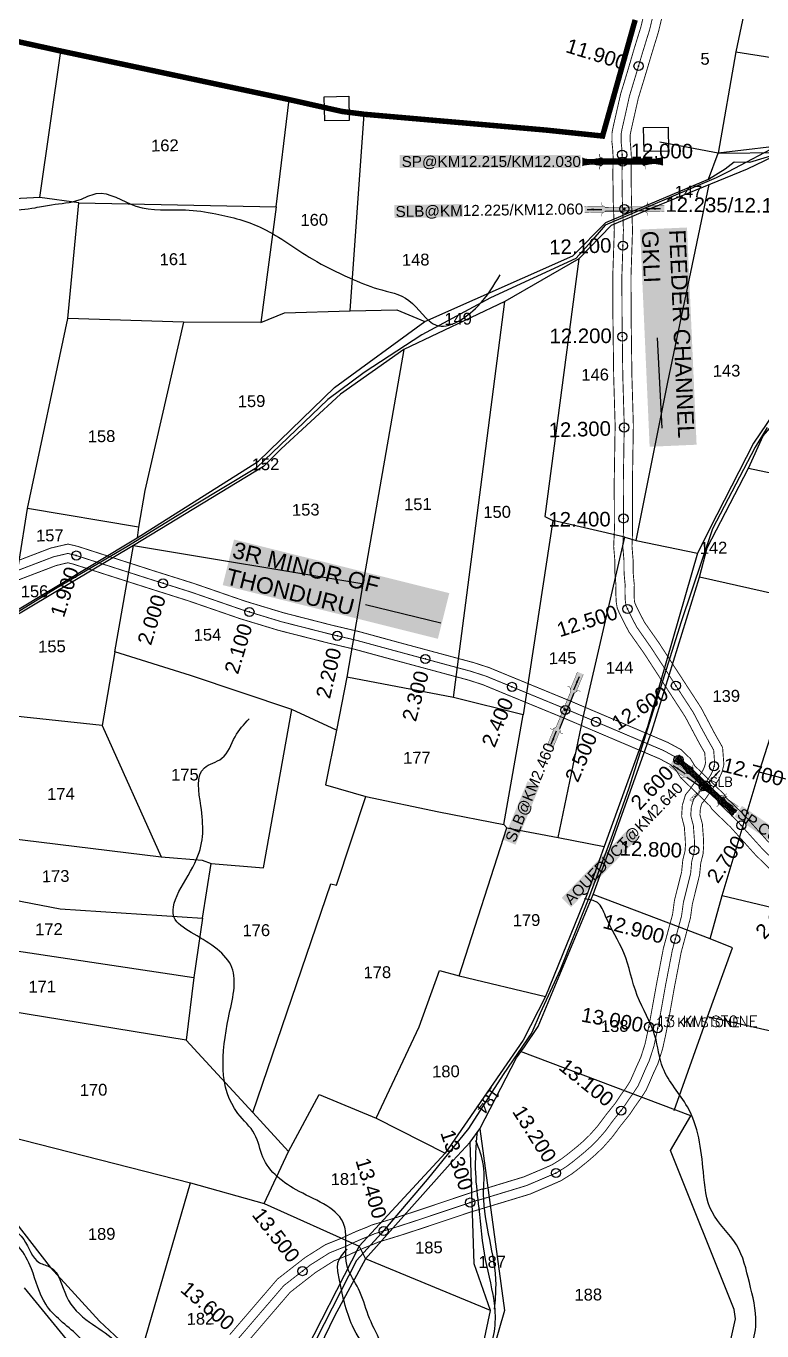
# Model space of a CAD drawing. Header units: inches. Extents: x 188249 to 207649, y 1614199 to 1620310.
# Drawn here: x 189311 to 190119, y 1617372 to 1618805 of the extents above; entities that cross this region are included whole.
import ezdxf
from ezdxf.enums import TextEntityAlignment as Align

# ---------------------------------------------------------------- set-up
doc = ezdxf.new("R2010")
doc.units = ezdxf.units.IN
doc.header["$LTSCALE"] = 15
doc.header["$MEASUREMENT"] = 0
doc.header["$PDMODE"] = 32
doc.header["$PDSIZE"] = 10
doc.linetypes.add('ACAD_ISO02W100', pattern=[15, 12, -3])
doc.linetypes.add('HIDDEN2', pattern=[0.1875, 0.125, -0.0625])
for name, color, linetype in [('BOUNDRY STONES', 240, 'Continuous'), ('CANAL1', 7, 'Continuous'), ('CHANAGE', 1, 'Continuous'), ('CS', 134, 'Continuous'), ('PAPER SIZE', 5, 'Continuous'), ('PLOTS', 7, 'Continuous'), ('PLOTS NO', 7, 'Continuous'), ('POINT', 2, 'Continuous'), ('ROADS', 1, 'Continuous'), ('STREAMS', 4, 'Continuous'), ('STRUCTURE', 5, 'Continuous'), ('text2', 7, 'Continuous'), ('VILLAGE BOUNDRY', 5, 'Continuous')]:
    doc.layers.add(name, color=color, linetype=linetype)
doc.styles.add('section', font='romant.shx', dxfattribs={"height": 2})
doc.styles.get("Standard").update_dxf_attribs({"font": 'arial.ttf'})
doc.dimstyles.get("Standard").update_dxf_attribs({"dimtxt": 0.18, "dimasz": 0.18, "dimexe": 0.18, "dimexo": 0.0625, "dimgap": 0.09, "dimtad": 0, "dimtih": 1, "dimtoh": 1, "dimdec": 4, "dimzin": 0, "dimdsep": 46, "dimtxsty": 'Standard', "dimcen": 0.09, "dimadec": 0, "dimazin": 0, "dimtfac": 1, "dimtdec": 4, "dimtofl": 0, "dimtmove": 0, "dimatfit": 3, "dimfxl": 1, "dimtolj": 1, "dimtzin": 0, "dimarcsym": 0})

# ---------------------------------------------------------------- blocks, each defined once
blk = doc.blocks.new('SLB')
at = {"layer": 'STRUCTURE'}
h = blk.add_hatch(dxfattribs=at)
h.set_pattern_fill('DOTS', color=6, scale=20, angle=320.3722, style=0)
h.set_pattern_definition([(320.372247934, (-159.4327, -72.9564), (1.2786241598, 0.5641323054), [0, -1.25])])
h.paths.add_polyline_path([(769699.5, 1706871.1), (769699.5, 1706861.1), (769729.1, 1706861.1), (769732.1, 1706863.1), (769792.1, 1706863.1), (769795.1, 1706861.1), (769824.7, 1706861.1), (769824.7, 1706871.1), (769795.1, 1706871.1), (769792.1, 1706869.1), (769732.1, 1706869.1), (769729.1, 1706871.1)])
at = {"layer": 'STRUCTURE', "color": 6, "linetype": 'ACAD_ISO02W100', "ltscale": 0.5, "const_width": 0.5}
for points in [[(769699.5, 1706871.1), (769729.1, 1706871.1)], [(769795.1, 1706871.1), (769824.7, 1706871.1)], [(769699.5, 1706861.1), (769729.1, 1706861.1)], [(769795.1, 1706861.1), (769824.7, 1706861.1)]]:
    blk.add_lwpolyline(points, dxfattribs=at)
at = {"layer": 'STRUCTURE', "color": 6, "const_width": 0.628}
for points in [[(769726.1, 1706877.1), (769726.1, 1706873.1), (769732.1, 1706869.1), (769792.1, 1706869.1), (769798.1, 1706873.1), (769798.1, 1706877.1)], [(769726.1, 1706855.1), (769726.1, 1706859.1), (769732.1, 1706863.1), (769792.1, 1706863.1), (769798.1, 1706859.1), (769798.1, 1706855.1)]]:
    blk.add_lwpolyline(points, dxfattribs=at)
at = {"layer": 'STRUCTURE', "color": 6}
blk.add_lwpolyline([(769732.1, 1706863.1), (769792.1, 1706863.1)], dxfattribs=at)
blk.add_lwpolyline([(769732.1, 1706863.1), (769792.1, 1706863.1)], dxfattribs=at)
at = {"layer": 'STRUCTURE', "color": 0}
blk.add_circle((769762.1, 1706866.1), 1.24, dxfattribs=at)
for points in [[(769703.8, 1706866), (769726.7, 1706866)], [(769818.6, 1706865.8), (769795.7, 1706865.8)]]:
    blk.add_leader(points, dimstyle='Standard', override={"dimasz": 10, "dimgap": 0.09, "dimtad": 0}, dxfattribs=at)
blk = doc.blocks.new('AQUEDUCT')
at = {"layer": 'STRUCTURE'}
h = blk.add_hatch(dxfattribs=at)
h.set_pattern_fill('DASH', color=256, scale=8, angle=-90, style=0)
h.set_pattern_definition([(270, (-1706662.7411, 769762.6106), (1, -1), [1, -1])])
edge = h.paths.add_edge_path()
edge.add_spline(control_points=[(6.5, -63.1), (6.2, -62.6), (5.2, -61.2), (4.6, -58.3), (4.1, -54.4), (3.3, -48.8), (4.1, -41.4), (5.4, -35.8), (6, -33)], knot_values=[0, 0, 0, 0, 1.613557, 5.24513, 8.624976, 13.470124, 22.190216, 30.746377, 30.746377, 30.746377, 30.746377], degree=3, periodic=0)
edge.add_line((6, -33), (4, -30))
edge.add_line((4, -30), (4, 30))
edge.add_line((4, 30), (6, 33))
edge.add_spline(control_points=[(6, 33), (5.3, 35.8), (3.9, 41.3), (2.8, 48.7), (3.5, 54.4), (3.9, 58.3), (4.4, 61.2), (5.4, 62.6), (5.7, 63.1)], knot_values=[0, 0, 0, 0, 8.556161, 17.276253, 22.121402, 25.501247, 29.13282, 30.746377, 30.746377, 30.746377, 30.746377], degree=3, periodic=0)
edge.add_line((5.7, 63.1), (-6.5, 63.1))
edge.add_spline(control_points=[(-6.5, 63.1), (-6.2, 62.6), (-5.2, 61.2), (-4.6, 58.3), (-4.1, 54.4), (-3.3, 48.8), (-4.1, 41.4), (-5.4, 35.8), (-6, 33)], knot_values=[0, 0, 0, 0, 1.613557, 5.24513, 8.624976, 13.470124, 22.190216, 30.746377, 30.746377, 30.746377, 30.746377], degree=3, periodic=0)
edge.add_line((-6, 33), (-4, 30))
edge.add_line((-4, 30), (-4, -30))
edge.add_line((-4, -30), (-6, -33))
edge.add_spline(control_points=[(-6, -33), (-5.3, -35.8), (-3.9, -41.3), (-2.8, -48.7), (-3.5, -54.4), (-3.9, -58.3), (-4.4, -61.2), (-5.4, -62.6), (-5.7, -63.1)], knot_values=[0, 0, 0, 0, 8.556161, 17.276253, 22.121402, 25.501247, 29.13282, 30.746377, 30.746377, 30.746377, 30.746377], degree=3, periodic=0)
edge.add_line((-5.7, -63.1), (6.5, -63.1))
blk.add_circle((0, 0), 0.938)
at = {"layer": 'STRUCTURE', "const_width": 0.628}
for points in [[(-12, 36), (-8, 36), (-4, 30), (-4, -30), (-8, -36), (-12, -36)], [(12, 36), (8, 36), (4, 30), (4, -30), (8, -36), (12, -36)]]:
    blk.add_lwpolyline(points, dxfattribs=at)
at = {"layer": 'STRUCTURE', "color": 3}
for points in [[(-4, 30), (-4, -30)], [(-4, 30), (-4, -30)], [(4, 30), (4, -30)]]:
    blk.add_lwpolyline(points, dxfattribs=at)
at = {"layer": 'STRUCTURE'}
for points in [[(-6.5, 63.1), (-5.7, 61.7), (-4.7, 58.2), (-4.2, 54.9), (-3.6, 50.1), (-4.3, 41.4), (-6, 33)], [(5.7, 63.1), (4.8, 61.7), (3.9, 58.2), (3.5, 54.8), (3.1, 50), (4, 41.3), (6, 33)], [(-5.7, -63.1), (-4.8, -61.7), (-3.9, -58.2), (-3.5, -54.8), (-3.1, -50), (-4, -41.3), (-6, -33)], [(6.5, -63.1), (5.7, -61.7), (4.7, -58.2), (4.2, -54.9), (3.6, -50.1), (4.3, -41.4), (6, -33)]]:
    blk.add_spline(points, degree=3, dxfattribs=at)
at = {"layer": 'STRUCTURE', "color": 0}
blk.add_text('STREAM', height=5, dxfattribs=at).set_placement((-19.7, -0.1), align=Align.MIDDLE_CENTER)
for points in [[(32.5, 0.1), (5.8, 0)], [(0.4, -62), (0.1, -38.2)]]:
    blk.add_leader(points, dimstyle='Standard', override={"dimasz": 10, "dimgap": 0.09, "dimtad": 0}, dxfattribs=at)
blk = doc.blocks.new('PIPE C')
at = {"layer": 'STRUCTURE'}
h = blk.add_hatch(dxfattribs=at)
h.set_pattern_fill('DASH', color=256, scale=5.6, angle=-90, style=0)
h.set_pattern_definition([(270, (-1194663.9188, 538833.8274), (0.7, -0.7), [0.7, -0.7])])
edge = h.paths.add_edge_path()
edge.add_spline(control_points=[(4.6, -44.2), (4.4, -43.9), (3.7, -42.8), (3.2, -40.8), (2.9, -38.1), (2.3, -34.2), (2.9, -29), (3.8, -25), (4.2, -23.1)], knot_values=[0, 0, 0, 0, 1.613557, 5.24513, 8.624976, 13.470124, 22.190216, 30.746377, 30.746377, 30.746377, 30.746377], degree=3, periodic=0)
edge.add_line((4.2, -23.1), (2.8, -21))
edge.add_line((2.8, -21), (2.8, 21))
edge.add_line((2.8, 21), (4.2, 23.1))
edge.add_spline(control_points=[(4.2, 23.1), (3.7, 25), (2.7, 28.9), (2, 34.1), (2.4, 38), (2.7, 40.8), (3.1, 42.8), (3.8, 43.8), (4, 44.2)], knot_values=[0, 0, 0, 0, 8.556161, 17.276253, 22.121402, 25.501247, 29.13282, 30.746377, 30.746377, 30.746377, 30.746377], degree=3, periodic=0)
edge.add_line((4, 44.2), (-4.6, 44.2))
edge.add_spline(control_points=[(-4.6, 44.2), (-4.4, 43.9), (-3.7, 42.8), (-3.2, 40.8), (-2.9, 38.1), (-2.3, 34.2), (-2.9, 29), (-3.8, 25), (-4.2, 23.1)], knot_values=[0, 0, 0, 0, 1.613557, 5.24513, 8.624976, 13.470124, 22.190216, 30.746377, 30.746377, 30.746377, 30.746377], degree=3, periodic=0)
edge.add_line((-4.2, 23.1), (-2.8, 21))
edge.add_line((-2.8, 21), (-2.8, -21))
edge.add_line((-2.8, -21), (-4.2, -23.1))
edge.add_spline(control_points=[(-4.2, -23.1), (-3.7, -25), (-2.7, -28.9), (-2, -34.1), (-2.4, -38), (-2.7, -40.8), (-3.1, -42.8), (-3.8, -43.8), (-4, -44.2)], knot_values=[0, 0, 0, 0, 8.556161, 17.276253, 22.121402, 25.501247, 29.13282, 30.746377, 30.746377, 30.746377, 30.746377], degree=3, periodic=0)
edge.add_line((-4, -44.2), (4.6, -44.2))
blk.add_circle((0, 0), 0.657)
at = {"layer": 'STRUCTURE', "const_width": 0.44}
for points in [[(-8.4, 25.2), (-5.6, 25.2), (-2.8, 21), (-2.8, -21), (-5.6, -25.2), (-8.4, -25.2)], [(8.4, 25.2), (5.6, 25.2), (2.8, 21), (2.8, -21), (5.6, -25.2), (8.4, -25.2)]]:
    blk.add_lwpolyline(points, dxfattribs=at)
at = {"layer": 'STRUCTURE', "color": 3}
for points in [[(-2.8, 21), (-2.8, -21)], [(-2.8, 21), (-2.8, -21)], [(2.8, 21), (2.8, -21)]]:
    blk.add_lwpolyline(points, dxfattribs=at)
at = {"layer": 'STRUCTURE'}
for points in [[(-4.6, 44.2), (-4, 43.2), (-3.3, 40.8), (-2.9, 38.4), (-2.5, 35.1), (-3, 29), (-4.2, 23.1)], [(4, 44.2), (3.4, 43.2), (2.8, 40.7), (2.5, 38.4), (2.2, 35), (2.8, 28.9), (4.2, 23.1)], [(-4, -44.2), (-3.4, -43.2), (-2.8, -40.7), (-2.5, -38.4), (-2.2, -35), (-2.8, -28.9), (-4.2, -23.1)], [(4.6, -44.2), (4, -43.2), (3.3, -40.8), (2.9, -38.4), (2.5, -35.1), (3, -29), (4.2, -23.1)]]:
    blk.add_spline(points, degree=3, dxfattribs=at)
at = {"layer": 'STRUCTURE', "color": 0}
for points in [[(-0.2, 44.3), (-0.2, 28.7)], [(0, -23.2), (0, -38.9)]]:
    blk.add_leader(points, dimstyle='Standard', override={"dimscale": 0.062085, "dimtxt": 50, "dimasz": 100, "dimgap": 0.09, "dimtad": 0, "dimzin": 2}, dxfattribs=at)

msp = doc.modelspace()

# ---------------------------------------------------------------- linework, layer by layer
at = {"layer": 'BOUNDRY STONES'}
for points in [[(189638.5, 1618727.2), (189665.5, 1618727.7), (189665.9, 1618701.1), (189638.9, 1618700.7)], [(189989.1, 1618693.5), (190016.1, 1618694), (190016.5, 1618667.5), (189989.5, 1618667)]]:
    msp.add_lwpolyline(points, close=True, dxfattribs=at)
at = {"layer": 'CANAL1', "color": 200, "const_width": 1}
for points in [[(190002.8, 1618873.7), (189986.1, 1618803.9), (189978.6, 1618779.6), (189971.2, 1618754.4), (189963.9, 1618730.5), (189959.3, 1618710.3), (189955.7, 1618694.4), (189954.4, 1618687.6), (189954.3, 1618677.5), (189955.1, 1618670), (189955.6, 1618661), (189955.3, 1618640.8), (189955.5, 1618630.6), (189955.7, 1618612.8), (189956.9, 1618580.8), (189955.2, 1618529.9), (189955.4, 1618483.5), (189956.2, 1618421), (189957.8, 1618366.4), (189956.8, 1618304), (189957, 1618251.3), (189956.2, 1618233.5), (189957.5, 1618217.9), (189957.6, 1618203.8), (189958.5, 1618193.3), (189958.8, 1618190.6), (189958.6, 1618187.7), (189958.7, 1618179.2), (189959, 1618172.5), (189960.1, 1618165.8), (189963, 1618159.1), (189966.8, 1618151.5), (189973, 1618139.6), (189989.3, 1618116.5), (190034.9, 1618046.2), (190043.8, 1618029.4), (190050.1, 1618017.6), (190056.2, 1618006.9), (190057, 1617995.7), (190056.1, 1617992), (190054.3, 1617987.8), (190049.6, 1617980.6), (190039.3, 1617966), (190035.1, 1617961), (190031.6, 1617949.4), (190030.8, 1617937.1), (190033.8, 1617925.4), (190034.8, 1617911.4), (190035, 1617905.3), (190034.5, 1617898.7), (190032.1, 1617889.2), (190030.8, 1617876.1), (190022.9, 1617844.7), (190020.9, 1617829.6), (190010.8, 1617792.3), (190003.3, 1617753.2), (189996.3, 1617714.5), (189993.3, 1617699.5), (189990.6, 1617687), (189986, 1617672.6), (189981.3, 1617662.3), (189977.4, 1617653.3), (189974.1, 1617646), (189970, 1617639.5), (189964, 1617631.2), (189957.8, 1617621.9), (189948, 1617609.7), (189939, 1617597.6), (189930.1, 1617587.5), (189923.2, 1617580.8), (189916, 1617574.5), (189904.8, 1617565.5), (189898.8, 1617561), (189889, 1617554.8), (189879.8, 1617550.7), (189857.3, 1617541.2), (189812.2, 1617527.5), (189811.9, 1617528.1), (189737.4, 1617503.1), (189714.6, 1617495.7), (189705.6, 1617492.9), (189690.5, 1617488.4), (189684.9, 1617485.9), (189673.5, 1617481.4), (189665.8, 1617477.9), (189657.6, 1617474), (189639.8, 1617466.9), (189617.5, 1617452.8), (189587.1, 1617429.1), (189534.6, 1617368)], [(190022.2, 1618868.7), (190005.4, 1618798.6), (189997.8, 1618773.8), (189990.3, 1618748.7), (189983.2, 1618725.4), (189978.8, 1618705.9), (189975.3, 1618690.3), (189974.4, 1618685.6), (189974.3, 1618678.5), (189975, 1618671.5), (189975.6, 1618661.4), (189975.3, 1618640.8), (189975.5, 1618631), (189975.7, 1618613.3), (189976.9, 1618580.8), (189975.2, 1618529.6), (189975.4, 1618483.6), (189976.2, 1618421.4), (189977.8, 1618366.5), (189976.8, 1618303.9), (189977, 1618250.9), (189976.3, 1618233.8), (189977.5, 1618218.8), (189977.6, 1618204.7), (189978.4, 1618195.3), (189978.9, 1618191), (189978.6, 1618187), (189978.7, 1618179.7), (189978.9, 1618174.5), (189979.4, 1618171.5), (189981.2, 1618167.5), (189984.6, 1618160.6), (189990.1, 1618150.1), (190005.8, 1618127.7), (190052.2, 1618056.3), (190061.5, 1618038.7), (190067.6, 1618027.2), (190075.8, 1618012.8), (190077.2, 1617994), (190075.1, 1617985.6), (190071.9, 1617978.3), (190066.2, 1617969.5), (190055.2, 1617953.8), (190053, 1617951.2), (190051.4, 1617945.8), (190050.9, 1617938.9), (190053.6, 1617928.7), (190054.8, 1617912.4), (190055, 1617904.8), (190054.3, 1617895.5), (190051.8, 1617885.7), (190050.5, 1617872.7), (190042.6, 1617840.9), (190040.5, 1617825.7), (190030.3, 1617787.8), (190022.9, 1617749.5), (190016, 1617710.7), (190012.9, 1617695.4), (190009.9, 1617681.8), (190004.7, 1617665.4), (189999.5, 1617654.2), (189995.7, 1617645.3), (189991.8, 1617636.5), (189986.5, 1617628.2), (189980.5, 1617619.8), (189973.9, 1617610), (189963.9, 1617597.5), (189954.6, 1617585), (189944.6, 1617573.7), (189936.7, 1617566.1), (189928.8, 1617559.2), (189917.2, 1617549.8), (189910.2, 1617544.5), (189898.4, 1617537.1), (189887.7, 1617532.4), (189864.1, 1617522.3), (189802, 1617503.5), (189801.9, 1617503.6), (189743.6, 1617484.1), (189720.6, 1617476.6), (189711.4, 1617473.8), (189697.5, 1617469.6), (189692.8, 1617467.5), (189681.3, 1617462.9), (189674.2, 1617459.8), (189665.6, 1617455.7), (189648.9, 1617449), (189629, 1617436.4), (189601, 1617414.6), (189550.1, 1617355.3)], [(189217.3, 1618185.5), (189338.1, 1618231.7), (189357, 1618236.1), (189367.6, 1618233.6), (189451.5, 1618206.6), (189495.1, 1618192.9), (189552.1, 1618173.2), (189593.8, 1618160.6), (189647.3, 1618146.9), (189676.2, 1618140.1), (189719.4, 1618128.3), (189802.2, 1618106), (189819.3, 1618100.5), (189834.8, 1618094.1), (189907.8, 1618064.1), (190015.4, 1618018.4), (190030, 1618010.5), (190040.5, 1618000.4), (190045.4, 1617992.4), (190077.6, 1617961.2), (190079.8, 1617957.6), (190089, 1617948.7), (190098.8, 1617939.3), (190126.5, 1617908.5)], [(189224.5, 1618166.9), (189344, 1618212.5), (189356.9, 1618215.6), (189362.1, 1618214.3), (189445.5, 1618187.6), (189488.8, 1618173.9), (189545.9, 1618154.2), (189588.4, 1618141.3), (189642.6, 1618127.5), (189671.3, 1618120.7), (189714.2, 1618109), (189796.6, 1618086.8), (189812.5, 1618081.7), (189827.2, 1618075.6), (189900, 1618045.7), (190006.7, 1618000.3), (190018.1, 1617994.2), (190024.8, 1617987.7), (190029.6, 1617979.8), (190061.9, 1617948.6), (190064.1, 1617945), (190075.1, 1617934.3), (190084.5, 1617925.3), (190112.1, 1617894.6), (190155.3, 1617852.4)]]:
    msp.add_lwpolyline(points, dxfattribs=at)
at = {"layer": 'CANAL1', "color": 1, "linetype": 'HIDDEN2', "ltscale": 4, "const_width": 1}
for points in [[(190012.5, 1618871.2), (189995.8, 1618801.3), (189988.2, 1618776.7), (189980.7, 1618751.6), (189973.5, 1618727.9), (189969.1, 1618708.1), (189965.5, 1618692.3), (189964.4, 1618686.6), (189964.3, 1618678), (189965.1, 1618670.8), (189965.6, 1618661.2), (189965.3, 1618640.8), (189965.5, 1618630.8), (189965.7, 1618613), (189966.1, 1618603.8), (189966.9, 1618580.8), (189965.2, 1618529.7), (189965.4, 1618483.5), (189966.2, 1618421.2), (189967.8, 1618366.5), (189966.8, 1618303.9), (189967, 1618251.1), (189966.2, 1618233.6), (189967.5, 1618218.3), (189967.6, 1618204.3), (189968.5, 1618194.3), (189968.9, 1618190.8), (189968.6, 1618187.4), (189968.7, 1618179.4), (189969, 1618173.5), (189969.7, 1618168.7), (189972.1, 1618163.3), (189975.7, 1618156), (189981.6, 1618144.8), (189997.5, 1618122.1), (190043.6, 1618051.2), (190052.6, 1618034), (190058.9, 1618022.4), (190066, 1618009.9), (190067.1, 1617994.9), (190065.6, 1617988.8), (190063.1, 1617983.1), (190057.9, 1617975), (190047.3, 1617959.9), (190044.1, 1617956.1), (190041.5, 1617947.6), (190040.8, 1617938), (190043.7, 1617927), (190044.8, 1617911.9), (190045, 1617905), (190044.4, 1617897.1), (190041.9, 1617887.5), (190040.7, 1617874.4), (190032.8, 1617842.8), (190030.7, 1617827.6), (190020.6, 1617790.1), (190013.1, 1617751.4), (190006.2, 1617712.6), (190004.6, 1617704.5), (190003.1, 1617697.4), (190000.3, 1617684.4), (189995.3, 1617669), (189990.4, 1617658.2), (189986.6, 1617649.3), (189983, 1617641.2), (189978.2, 1617633.9), (189972.3, 1617625.5), (189965.8, 1617615.9), (189955.9, 1617603.6), (189946.8, 1617591.3), (189937.4, 1617580.6), (189930, 1617573.5), (189922.4, 1617566.9), (189911, 1617557.6), (189904.5, 1617552.7), (189893.7, 1617545.9), (189883.7, 1617541.6), (189860.7, 1617531.8), (189807.1, 1617515.5), (189806.9, 1617515.8), (189740.5, 1617493.6), (189717.6, 1617486.2), (189708.5, 1617483.4), (189694, 1617479), (189688.8, 1617476.7), (189677.4, 1617472.1), (189670, 1617468.8), (189661.6, 1617464.8), (189644.3, 1617457.9), (189623.2, 1617444.6), (189594, 1617421.9), (189542.3, 1617361.7)], [(189220.9, 1618176.2), (189341.1, 1618222.1), (189357, 1618225.8), (189364.8, 1618223.9), (189448.5, 1618197.1), (189492, 1618183.4), (189549, 1618163.7), (189591.1, 1618150.9), (189644.9, 1618137.2), (189673.8, 1618130.4), (189716.8, 1618118.7), (189799.4, 1618096.4), (189815.9, 1618091.1), (189831, 1618084.9), (189903.9, 1618054.9), (190011, 1618009.4), (190024, 1618002.3), (190032.7, 1617994), (190037.5, 1617986.1), (190069.7, 1617954.9), (190072, 1617951.3), (190082.1, 1617941.5), (190091.6, 1617932.3), (190119.3, 1617901.6), (190162.4, 1617859.4)]]:
    msp.add_lwpolyline(points, dxfattribs=at)
at = {"layer": 'CS', "color": 3}
for p in [(189366.2, 1618223.5), (189461.4, 1618193), (189556.3, 1618161.5), (189652.8, 1618135.3), (189749.5, 1618109.9), (189844.5, 1618079.3), (189936.8, 1618040.9), (190027.4, 1617999.1), (190096.3, 1617927.2)]:
    msp.add_point(p, dxfattribs=at)
at = {"layer": 'PLOTS'}
for points in [[(190115.1, 1618895.1), (190090.2, 1618776.6), (190071, 1618665.3), (190006.8, 1618677.4)], [(190071, 1618665.3), (190140.7, 1618666.1), (190321.8, 1618638.1), (190336.9, 1618637.4), (190422.9, 1618630.9), (190456.8, 1618628.9), (190503.3, 1618627.6), (190547.1, 1618628.8), (190662.6, 1618668.9), (190674.6, 1618667.5), (190682.7, 1618668.1), (190691.5, 1618698.4), (190694.4, 1618720.3), (190723.8, 1618779.9), (190745.6, 1618824.2)], [(189326.2, 1618616.5), (189349.3, 1618777.4)], [(190090.2, 1618776.6), (190373.8, 1618731.8), (190379.1, 1618741.7), (190573.3, 1618697.2), (190628.9, 1618684), (190657.3, 1618686.1), (190672.9, 1618685.2), (190677.4, 1618704.3), (190686, 1618724.3)], [(189368.8, 1618610.7), (189585.5, 1618606.4), (189599.9, 1618724.1)], [(189667, 1618492.2), (189682.3, 1618708)], [(190674.6, 1618667.5), (190672.9, 1618685.2), (190654.4, 1618677.3), (190556.3, 1618638.4), (190542.9, 1618633.7), (190400.4, 1618638.3), (190317.9, 1618648), (190157.6, 1618675.7), (190071, 1618665.3)], [(190140.7, 1618666.1), (190102.6, 1618647.8), (189998, 1618605), (189953.4, 1618585.9), (189918, 1618549.1), (189836.8, 1618502.3), (189725.8, 1618449.7), (189656.4, 1618400.7), (189591.2, 1618340.5), (189571.7, 1618321.2), (189429, 1618234.5), (189292.9, 1618153.3), (189122.8, 1618065.2), (189111.3, 1618061.1), (189041.5, 1618011.2)], [(189043.1, 1618021.2), (189050.9, 1618021.5), (189112.3, 1618069.7), (189294.4, 1618159.5), (189433, 1618243), (189566.4, 1618327.2), (189649.8, 1618407.9), (189748.7, 1618480.4), (189911.3, 1618552.4), (189947.7, 1618589), (190060.4, 1618636.9), (190071, 1618665.3)], [(190060.4, 1618636.9), (190078.6, 1618648.2), (190088.6, 1618655.7), (190105.8, 1618655.3), (190140.7, 1618666.1)], [(190321.8, 1618638.1), (190295.5, 1618545.7), (190283.1, 1618511.7), (190244.2, 1618485.7), (190200.3, 1618456.8), (190173.1, 1618432.6), (190145.1, 1618399.2), (190109.7, 1618346.8), (190069.3, 1618268.1), (190048.1, 1618226), (189993.2, 1618035.5), (189945.7, 1617903.9), (189927.4, 1617852.7), (189881.5, 1617739.3), (189856.8, 1617691.5), (189806.4, 1617618.3), (189771.2, 1617567.2), (189676.6, 1617465.3), (189610.6, 1617335.5)], [(190548, 1618220), (190513.8, 1618184.5), (190486.2, 1618091.3), (190440.9, 1617935.3), (190432.2, 1617907.4), (190422.9, 1617909.2), (190261.9, 1617947.7), (190115.8, 1617985.5), (190175.5, 1618171.5), (190050.4, 1618199.9), (190059, 1618231.8), (190104.2, 1618319.3), (190120.5, 1618354.9), (190198.6, 1618445.2), (190264.2, 1618483.1), (190278.1, 1618500.4), (190284.3, 1618502.3), (190307.5, 1618543), (190336.9, 1618637.4)], [(189981, 1618240.1), (190015.8, 1618413.8), (190061.1, 1618630.7)], [(189289.3, 1617913.7), (189288.5, 1618048.3), (189292.9, 1618153.3), (189294.4, 1618159.5), (189312.7, 1618275.1), (189356.9, 1618483.9), (189368.8, 1618610.7), (189326.2, 1618616.5), (189191.3, 1618609.7), (189080.2, 1618620.2)], [(189585.5, 1618606.4), (189568.9, 1618479.5), (189484, 1618479.9), (189356.9, 1618483.9)], [(189918, 1618549.1), (189880.5, 1618266.4), (189889.5, 1618261.8), (189856.7, 1618048.5)], [(189568.9, 1618479.5), (189594.8, 1618489.9), (189667, 1618492.2), (189718, 1618493.4), (189748.7, 1618480.4)], [(189780.5, 1618067.6), (189800.7, 1618224.9), (189836.8, 1618502.3)], [(189484, 1618479.9), (189441.5, 1618294.8), (189434.5, 1618254.8), (189433, 1618243)], [(189725.8, 1618449.7), (189679.8, 1618185.9)], [(190104.2, 1618319.3), (190314, 1618275.3)], [(189434.5, 1618254.8), (189312.7, 1618275.1)], [(189895.4, 1617913.9), (189922.8, 1618045.8), (189968.4, 1618243.7), (189889.5, 1618261.8)], [(189041.1, 1617974.6), (189177.6, 1617940.5), (189257.8, 1617921), (189289.3, 1617913.7), (189459.5, 1617892.8), (189504.4, 1617889.2), (189514.1, 1617885.3), (189571.8, 1617880.6), (189602.8, 1618054.3), (189491.4, 1618091.8), (189408.6, 1618117.7), (189429, 1618234.5), (189679.7, 1618192.8), (189679.8, 1618185.9), (189663.1, 1618090.1), (189651.7, 1618031.6), (189602.8, 1618054.3)], [(189968.4, 1618243.7), (189981, 1618240.1), (190048.1, 1618226)], [(189555.8, 1617204.6), (189660.4, 1617193.2), (189722, 1617264.9), (189799.4, 1617293), (189821.1, 1617394.5), (189803, 1617445.9), (189798.8, 1617579.5), (189809.3, 1617594.2), (189849.6, 1617671.9), (189858.4, 1617684.2), (189873.3, 1617706.4), (189933.5, 1617851.4), (189950.9, 1617898.4), (189998.2, 1618030.7), (190050.4, 1618199.9)], [(189408.6, 1618117.7), (189394.5, 1618037), (189459.5, 1617892.8)], [(189651.7, 1618031.6), (189639.7, 1617971.8), (189684.1, 1617958.9), (189764.2, 1617942.1), (189835.6, 1617928.3), (189856.7, 1618048.5), (189780.5, 1618067.6), (189663.1, 1618090.1)], [(189394.5, 1618037), (189288.5, 1618048.3)], [(190062.2, 1617802.5), (190075.5, 1617850.2), (190115.8, 1617985.5)], [(189560, 1617612), (189645.6, 1617863.2), (189652, 1617861.6), (189684.1, 1617958.9)], [(189786.6, 1617762.2), (189838.8, 1617924.7), (189835.6, 1617928.3)], [(189838.8, 1617924.7), (189895.4, 1617913.9), (189945.7, 1617903.9)], [(189165.7, 1617873.9), (189306.9, 1617843.6), (189348.5, 1617835.7), (189504.7, 1617825.3), (189514.1, 1617885.3)], [(190022.8, 1617614.1), (190059.3, 1617716.9), (190086.5, 1617792.6), (190062.2, 1617802.5), (189933.5, 1617851.4)], [(190075.5, 1617850.2), (190362.3, 1617781.8)], [(189504.7, 1617825.3), (189495.2, 1617760.2), (189486.7, 1617691.5), (189292.1, 1617723.2), (189155.4, 1617745.5)], [(189161.5, 1617810.4), (189495.2, 1617760.2)], [(189695.4, 1617605.6), (189742.5, 1617706), (189765, 1617767.7), (189786.6, 1617762.2), (189881.5, 1617739.3)], [(189007.2, 1617725.3), (189061.4, 1617679.7), (189152.6, 1617596.9), (189154.9, 1617590.8), (189248.9, 1617551.7), (189288.6, 1617505.3), (189337.5, 1617442.2), (189391.6, 1617382.8), (189435.7, 1617342), (189498.5, 1617314.2), (189526.1, 1617280.5), (189554.6, 1617212.4)], [(190311.5, 1617659.8), (190059.3, 1617716.9)], [(189486.7, 1617691.5), (189560, 1617612), (189599, 1617569.2), (189632.8, 1617631.8), (189695.4, 1617605.6), (189771.2, 1617567.2)], [(189799.4, 1617293), (189822.4, 1617296), (189899.1, 1617257.3), (189959.8, 1617229.8), (190019.4, 1617224.9), (190053.8, 1617222.1), (190090.1, 1617385.4), (190088.5, 1617395.5), (190018.7, 1617570.4), (190041.1, 1617608.4), (189853.9, 1617678.8)], [(189224.6, 1617602.7), (189491.6, 1617534.8), (189572.5, 1617512.1), (189676.6, 1617465.3), (189683.7, 1617451.4), (189779.6, 1617558.8), (189798.8, 1617579.5)], [(189809.3, 1617594.2), (189836.3, 1617394.4), (189818.3, 1617332.3), (189822.4, 1617296)], [(189572.5, 1617512.1), (189599, 1617569.2)], [(189435.7, 1617342), (189491.6, 1617534.8)], [(189683.7, 1617451.4), (189649.8, 1617388.4), (189611.3, 1617308.9), (189555.8, 1617204.6)], [(189821.1, 1617394.5), (189683.7, 1617451.4)], [(189419.4, 1617284.8), (189309.4, 1617419.4)]]:
    msp.add_lwpolyline(points, dxfattribs=at)
at = {"layer": 'POINT'}
for p in [(189966, 1618656, 26), (189968, 1618604, 27), (189903, 1618054, 29), (190055, 1617970, 28), (190055, 1617970, 28), (190057, 1617971, 28), (189995, 1617706, 29), (189995, 1617706, 29)]:
    msp.add_point(p, dxfattribs=at)
at = {"layer": 'ROADS'}
for points in [[(190350.7, 1618814), (190261.2, 1618749.1), (190200.8, 1618705.3), (190141.5, 1618676.4), (190082, 1618644.9), (190068.9, 1618638.1), (189947, 1618586.4), (189928.9, 1618565.3), (189914.7, 1618549.8), (189821.1, 1618506.4), (189745.5, 1618465.9), (189682.1, 1618424.4), (189642.4, 1618394.8), (189563.9, 1618319.7), (189494.3, 1618277.6), (189423.6, 1618234.3), (189343.4, 1618186.9), (189280.7, 1618148.6), (189194.9, 1618105.6), (189110.6, 1618064.8), (189038.4, 1618011)], [(190124.7, 1618364.1), (190111.5, 1618342.6), (190064.6, 1618252.8), (190030.4, 1618150.6), (189972.9, 1617968.1), (189953.2, 1617911.9), (189926.9, 1617842), (189897.4, 1617768.5), (189875.4, 1617721.1), (189866.3, 1617699.9), (189834.8, 1617653.6), (189796.9, 1617594.4), (189751.3, 1617538.4), (189701.4, 1617479.4), (189673.7, 1617449.3), (189629.4, 1617362.7)]]:
    msp.add_lwpolyline(points, dxfattribs=at)
at = {"layer": 'STREAMS'}
for points in [[(189080.1, 1618614), (189094.5, 1618613.8), (189121.9, 1618606.8), (189136.1, 1618605.6), (189175.6, 1618601.2), (189211.7, 1618604.7), (189229.8, 1618605), (189251.3, 1618603.9), (189290.1, 1618602.3), (189321.1, 1618605.4), (189339.1, 1618608.7), (189369.4, 1618614), (189388.1, 1618620.9), (189431.7, 1618607.2), (189486, 1618602.9), (189519.4, 1618598.7), (189571, 1618582.6), (189625.2, 1618549.1), (189666.2, 1618528.4), (189697.4, 1618516.3), (189731.3, 1618503.6), (189761.3, 1618476.4), (189806.8, 1618497.1), (189831.4, 1618531.8)], [(190607.7, 1616774.6), (190578.3, 1616803.6), (190518.5, 1616853.9), (190478.7, 1616890.9), (190399.2, 1616934.8), (190292, 1616981.1), (190241.3, 1617003.1), (190225.9, 1617042), (190206.7, 1617067.6), (190185, 1617115), (190122.7, 1617161.4), (190102.4, 1617189.5), (190032.5, 1617203.1), (189975.9, 1617216.3), (189900.5, 1617245.2), (189859.9, 1617269.4), (189818.9, 1617289.1), (189808.8, 1617287.3), (189775.4, 1617270.2), (189750.1, 1617264.4), (189719.7, 1617260.5), (189709.6, 1617326.2), (189686.7, 1617389.5), (189675.9, 1617418.5), (189664.1, 1617441.6), (189662.2, 1617472.2), (189660.4, 1617487.8), (189611, 1617525.2), (189571.1, 1617562.9), (189562, 1617588.2), (189543.7, 1617610.9), (189533.3, 1617716), (189537, 1617771.2), (189495.5, 1617807.8), (189474.9, 1617823.7), (189498.3, 1617890.2), (189502.9, 1617948.5), (189506.8, 1617990.4), (189526.1, 1618000.9), (189540.5, 1618024.6), (189556, 1618044.2)], [(190056.1, 1617218.1), (190080.3, 1617274.5), (190096.4, 1617323.7), (190112.4, 1617380.6), (190105.2, 1617425.3), (190091.1, 1617466.5), (190064.2, 1617502.8), (190054.7, 1617546.7), (190037.2, 1617618.2), (190010.3, 1617660.9), (190001.5, 1617696.3), (189982.1, 1617740.3), (189967.3, 1617787.3), (189947.3, 1617827.5), (189938.3, 1617842.5), (189924.3, 1617846.4)], [(189007.2, 1617725.3), (189039.6, 1617687.5), (189096.1, 1617639.4), (189141.8, 1617595.9), (189173.1, 1617576.6), (189235.3, 1617546.3), (189257.1, 1617534.1), (189269.2, 1617517.2), (189282, 1617496.6), (189308.4, 1617472.6), (189325.7, 1617447), (189337.5, 1617442.2), (189355.3, 1617410.1), (189380.6, 1617381.9), (189407.6, 1617362), (189432.3, 1617333.3), (189452.5, 1617319.8), (189482.1, 1617307.2), (189532.3, 1617309.9), (189579.9, 1617319.7), (189640.7, 1617309.7), (189675.8, 1617292.1), (189695, 1617287.6), (189688.1, 1617343.1), (189669.4, 1617377.8), (189654.4, 1617431.6), (189653.5, 1617446.7), (189663.4, 1617461.9)], [(189484.8, 1617257.8), (189466.7, 1617278.5), (189425.4, 1617311.8), (189395.6, 1617337.1), (189367.5, 1617367.2), (189332.6, 1617401.5), (189316.8, 1617440.4), (189303.2, 1617464.4), (189272.2, 1617495.6), (189256.3, 1617519.3), (189222.1, 1617536.5), (189182.6, 1617560), (189131.2, 1617590.7), (189081.1, 1617632.2), (189052.3, 1617652), (189041.4, 1617663.2), (189027.9, 1617682.3), (189005.6, 1617697.8)], [(189818, 1617289.9), (189813.7, 1617320.2), (189825.2, 1617371.5), (189825.7, 1617399.2), (189815.6, 1617450.4), (189808.5, 1617506.9), (189804.8, 1617545.4), (189806.5, 1617590.3)], [(189825.4, 1617396.2), (189827, 1617422.9), (189813.4, 1617522.3), (189813.2, 1617553.8), (189804.9, 1617580.9)]]:
    msp.add_spline(points, degree=3, dxfattribs=at)
at = {"layer": 'text2', "color": 3}
for p in [(189983.5, 1618760.9), (189965.5, 1618663.6), (189966.3, 1618563.7), (189965.6, 1618463.9), (189967.7, 1618364.1), (189967, 1618264.2), (189971.4, 1618164.9), (190024.5, 1618080.6), (190066.4, 1617992.2), (190044.6, 1617899.9), (190023.9, 1617802.4), (190004.6, 1617704.5), (189964.4, 1617614.1), (189892.8, 1617545.5), (189798.6, 1617513.1), (189703.6, 1617481.9), (189614.5, 1617437.8)]:
    msp.add_point(p, dxfattribs=at)
at = {"layer": 'VILLAGE BOUNDRY', "const_width": 6}
msp.add_lwpolyline([(189084.9, 1618835.5), (189349.3, 1618777.4), (189599.9, 1618724.1), (189657.9, 1618711.1), (189682.3, 1618708), (189881.2, 1618690.7), (189944, 1618684.1), (189979.8, 1618811.6)], dxfattribs=at)

# ---------------------------------------------------------------- block references
at = {"xscale": 0.7, "yscale": 0.7, "zscale": 0.7, "rotation": 45.9517248697808}
msp.add_blockref('AQUEDUCT', (190057, 1617971, 28), dxfattribs=at)
at = {"layer": 'STRUCTURE', "color": 0}
for p, xscale, yscale, zscale, rotation in [((-331987.6, 416328.7, 27), 0.7, 0.7, 0.7, 0.8068262116344325), ((1088738.1, 664115.3, 29), 0.7, 0.7, 0.7, 67.57087422280412), ((-931527.7, 939769.6, 28), 0.6999999999999998, 0.6999999999999998, 0.6999999999999998, 325.4349936896871), ((-931527.7, 939769.6, 28), 0.6999999999999998, 0.6999999999999998, 0.6999999999999998, 325.4349936896871)]:
    msp.add_blockref('SLB', p, dxfattribs=dict(at, xscale=xscale, yscale=yscale, zscale=zscale, rotation=rotation))
at = {"layer": 'text2', "color": 3, "rotation": 270}
msp.add_blockref('PIPE C', (189966, 1618656, 26), dxfattribs=at)

# ---------------------------------------------------------------- texts
at = {"layer": 'CHANAGE'}
for s, rotation, p in [('11.900', 342.8042, (189970.1, 1618763.9)), ('12.000', 359.7579, (190043.3, 1618667.5)), ('12.100', 1.9971, (189953.7, 1618564.3)), ('12.200', 0.1522, (189954.1, 1618464.8)), ('12.300', 1.6829, (189953.2, 1618363.2)), ('12.400', 0.2776, (189952.9, 1618263.5)), ('1.900', 72.207, (189361.9, 1618210.2)), ('2.000', 72.574, (189457.2, 1618179.7)), ('12.500', 17.7199, (189959.7, 1618162.1)), ('2.100', 73.1767, (189552.2, 1618148.1)), ('2.200', 76.7864, (189649.6, 1618121.7)), ('2.300', 74.8762, (189745.8, 1618096.3)), ('12.600', 33.0123, (190013.7, 1618074.7)), ('2.400', 67.6554, (189839.2, 1618066.4)), ('2.500', 66.9706, (189931.4, 1618028)), ('2.600', 46.3323, (190017.7, 1617989)), ('12.700', 346.2084, (190142.6, 1617977.9)), ('12.800', 358.0145, (190031.2, 1617899.8)), ('2.700', 56.2829, (190095, 1617913.4)), ('2.800', 44.1752, (190156, 1617845.9)), ('12.900', 344.9376, (190011.3, 1617804.8)), ('13.000', 349.8712, (189988.3, 1617707.8)), ('13.100', 321.2394, (189953, 1617623.5)), ('13.200', 302.342, (189887.6, 1617559.6)), ('13.300', 288.5247, (189795, 1617527.5)), ('13.400', 286.6988, (189699.8, 1617496.2)), ('13.500', 307.9019, (189606.6, 1617450.4)), ('13.600', 319.3291, (189536.4, 1617377.5))]:
    msp.add_text(s, height=16, rotation=rotation, dxfattribs=at).set_placement(p, align=Align.MIDDLE_RIGHT)
at = {"layer": 'CHANAGE', "color": 3}
msp.add_text('12.235/12.124', height=16, rotation=359.4502, dxfattribs=at).set_placement((190155.9, 1618607.6), align=Align.MIDDLE_RIGHT)
at = {"layer": 'PLOTS NO'}
for s, rotation, p in [('5', 0.9469, (190056.5, 1618768.9)), ('162', 0.9469, (189463.4, 1618673.8)), ('147', 0.9469, (190038.3, 1618623)), ('160', 0.9469, (189627.4, 1618592.1)), ('161', 0.9469, (189472.8, 1618548.9)), ('148', 0.9469, (189738.8, 1618548.3)), ('149', 0.9469, (189785.4, 1618483.4)), ('146', 0.9469, (189935.8, 1618422.1)), ('143', 0.9469, (190080.1, 1618426.4)), ('159', 0.9469, (189558.6, 1618393)), ('158', 0.9469, (189393.9, 1618354.5)), ('152', 0.9469, (189573.9, 1618323.7)), ('153', 0.9469, (189618.1, 1618273.8)), ('151', 0.9469, (189741.2, 1618279.9)), ('150', 0.9469, (189828.2, 1618271.3)), ('157', 0.9469, (189337.1, 1618245.6)), ('142', 0.9469, (190065.8, 1618232)), ('156', 0.9469, (189320.3, 1618184.2)), ('154', 0.9469, (189510.2, 1618136.5)), ('155', 0.9469, (189339.4, 1618123.7)), ('145', 0.9469, (189900.1, 1618110.9)), ('144', 0.9469, (189962.6, 1618100.4)), ('139', 0.9469, (190079.8, 1618069.3)), ('177', 0.9469, (189740.1, 1618001.5)), ('175', 0.9469, (189485.4, 1617982.9)), ('174', 0.9469, (189349.3, 1617961.8)), ('173', 0.9469, (189343.5, 1617871.5)), ('172', 0.9469, (189336.1, 1617813.2)), ('176', 0.9469, (189563.8, 1617812)), ('179', 0.9469, (189860.5, 1617823.1)), ('178', 0.9469, (189696.7, 1617765.9)), ('171', 0.9469, (189328.7, 1617750.2)), ('138', 0.9469, (189957.3, 1617706.9)), ('180', 0.9469, (189772, 1617657.1)), ('170', 0.9469, (189385.1, 1617636.8)), ('184', 233.4031, (189818.5, 1617625.1)), ('181', 0.9469, (189660.6, 1617538.9)), ('189', 0.9469, (189394, 1617478.6)), ('185', 0.9469, (189753.3, 1617463.7)), ('187', 0.9469, (189822.8, 1617448)), ('188', 0.9469, (189928.3, 1617412)), ('182', 0.9469, (189502.5, 1617385.5))]:
    msp.add_text(s, height=13, rotation=rotation, dxfattribs=at).set_placement(p, align=Align.MIDDLE_CENTER)
at = {"layer": 'POINT', "style": 'section'}
for s, height, p in [(' SLB', 10, (190055, 1617970, 28)), (' SLB', 10, (190055, 1617970, 28)), (' 13 KM STONE', 10, (189995, 1617706, 29)), (' 13 KM STONE', 12, (189995, 1617706, 29))]:
    msp.add_text(s, height=height, dxfattribs=at).set_placement(p)
at = {"layer": 'STRUCTURE', "color": 5, "insert": (189722.5, 1618662.1, 26), "char_height": 12, "width": 196.196, "attachment_point": 1, "bg_fill": 1, "box_fill_scale": 1.1, "bg_fill_color": 7, "bg_fill_true_color": 16777215, "bg_fill_transparency": 0}
msp.add_mtext('\\pi0.87307;SP@KM12.215/KM12.030', dxfattribs=at)
at = {"layer": 'STRUCTURE', "color": 5, "attachment_point": 1, "bg_fill": 1, "box_fill_scale": 1.1, "bg_fill_color": 7, "bg_fill_true_color": 16777215, "bg_fill_transparency": 0}
for s, insert, char_height, width, rotation in [('SLB@KM12.225/KM12.060', (189716.6, 1618607.2, 27), 12, 72.605, 0.8068), ('{\\C1;FEEDER CHANNEL GKLI }', (190035, 1618581.8), 18, 235.122, 272.5275), ('{\\C1;3R MINOR OF THONDURU }', (189540.7, 1618238.9), 18, 239.924, 345.999), ('SLB@KM2.460', (189836.7, 1617912.1, 29), 12, 67.153, 67.5709), ('AQUEDUCT@KM2.640', (189900.8, 1617847.5, 28), 12, 103.542, 45.9517), ('SP CUM SLB@KM12.880/KM12.725', (190097.4, 1617947), 12, 275.506, 325.435)]:
    msp.add_mtext(s, dxfattribs=dict(at, insert=insert, char_height=char_height, width=width, rotation=rotation))

# ---------------------------------------------------------------- leaders
at = {"layer": 'PAPER SIZE'}
for points in [[(190009.3, 1618363.4), (190004.2, 1618462.4)], [(189766.4, 1618149.2), (189683.8, 1618169.3)]]:
    msp.add_leader(points, dimstyle='Standard', override={"dimasz": 40, "dimgap": 0.09, "dimtad": 0, "dimtfill": 2, "dimtfillclr": 5}, dxfattribs=at)

doc.saveas('drawing.dxf')
